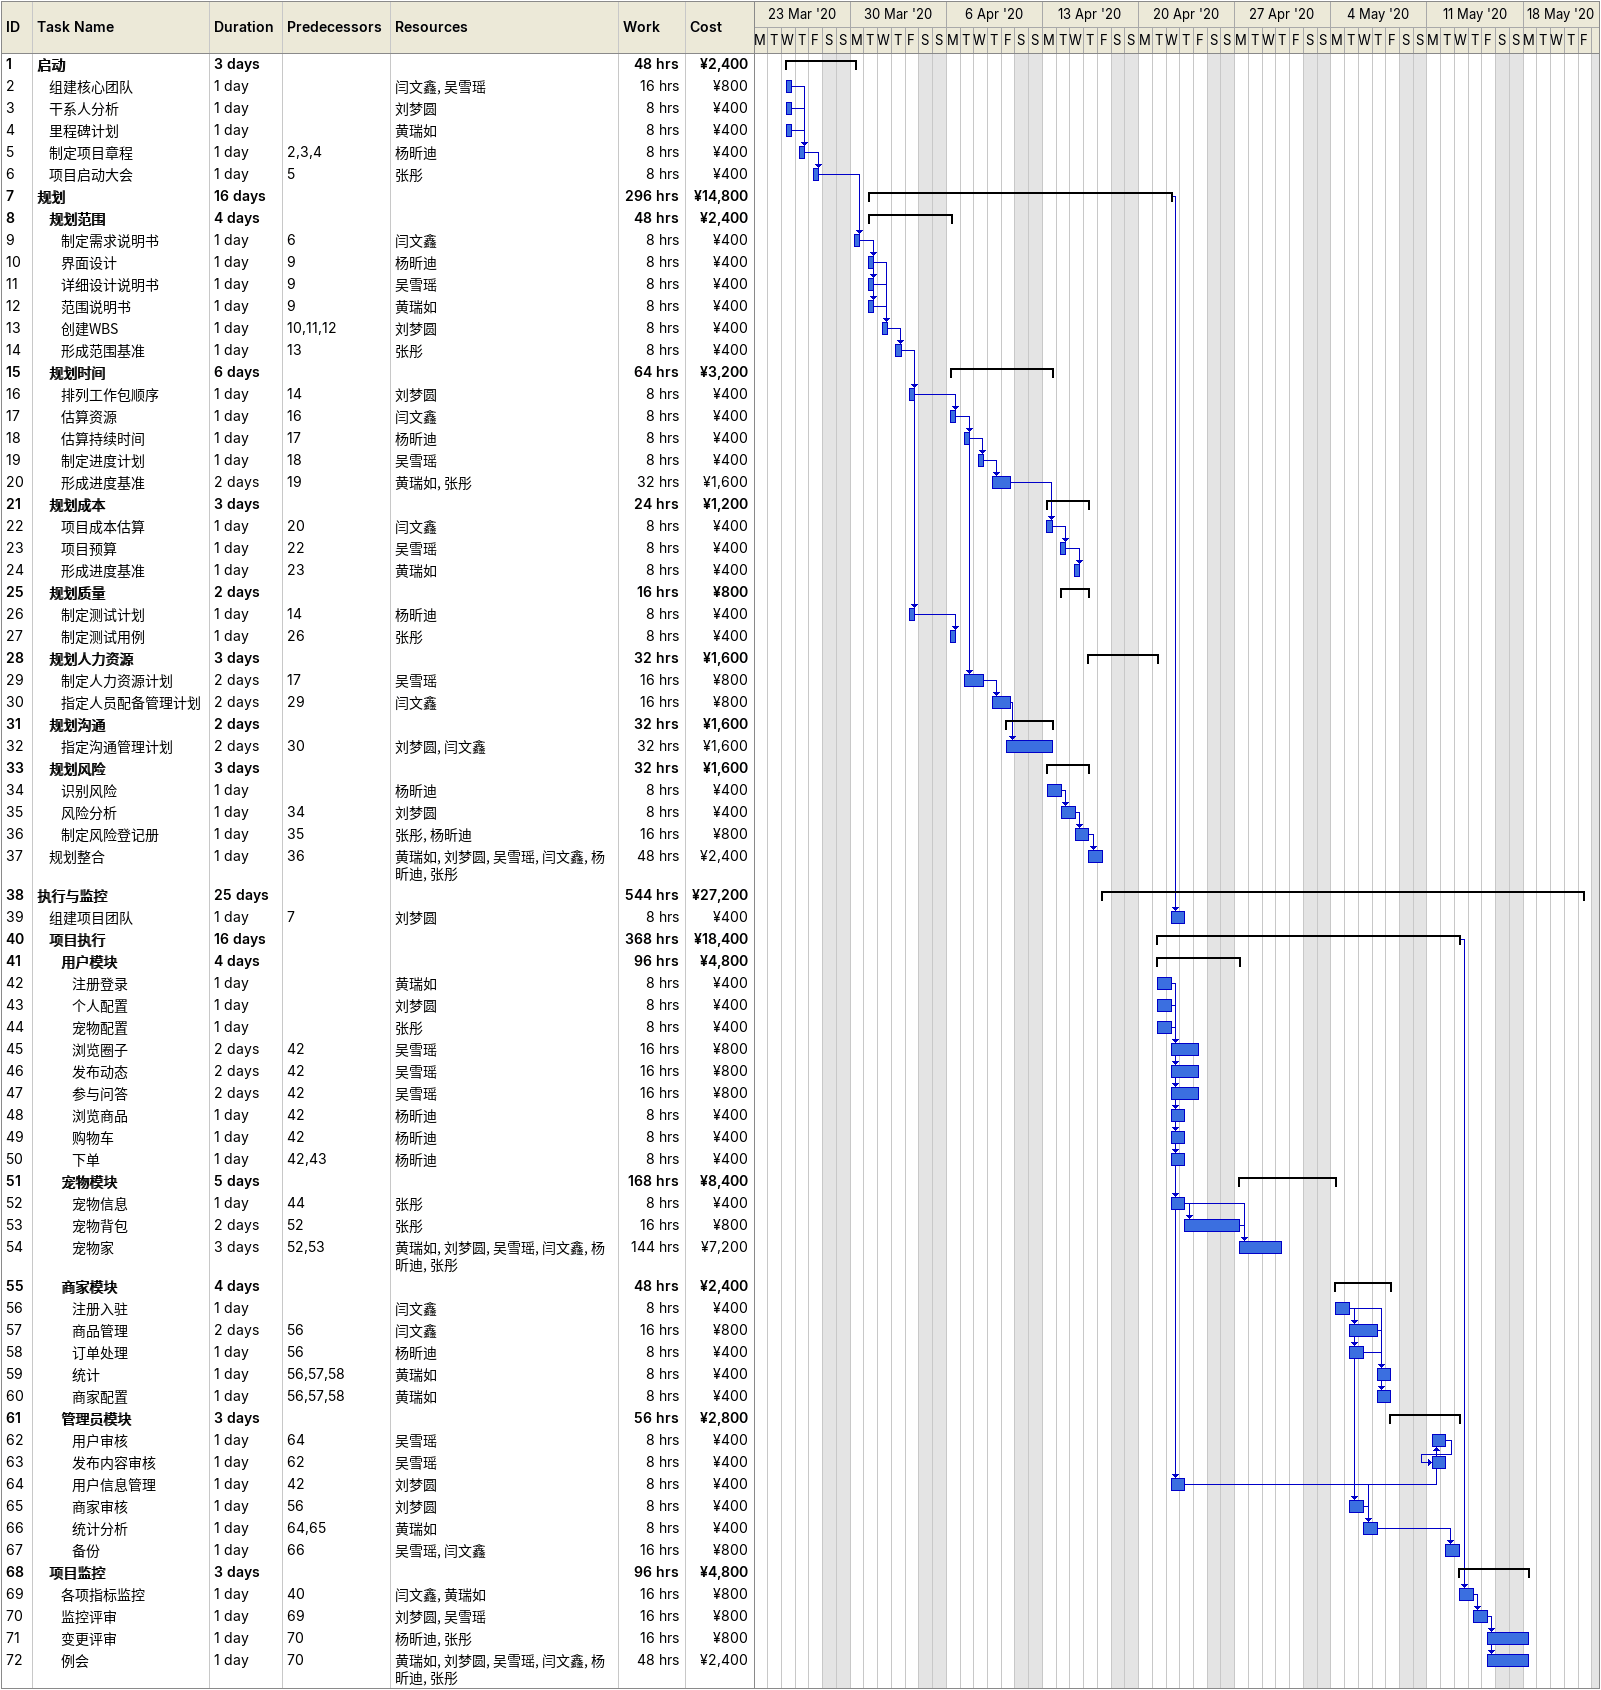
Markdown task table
| ID | Level | Task | Duration | Start | Finish | Predecessors | Resources | Work (h) | Cost (¥) |
|---|---|---|---|---|---|---|---|---|---|
| 1 | 1 | **启动** | 3d | 2020-03-25 | 2020-03-30 |  |  | 48 | 2400 |
| 2 | 2 | 组建核心团队 | 1d | 2020-03-25 | 2020-03-25 |  | 闫文鑫, 吴雪瑶 | 16 | 800 |
| 3 | 2 | 干系人分析 | 1d | 2020-03-25 | 2020-03-25 |  | 刘梦圆 | 8 | 400 |
| 4 | 2 | 里程碑计划 | 1d | 2020-03-25 | 2020-03-25 |  | 黄瑞如 | 8 | 400 |
| 5 | 2 | 制定项目章程 | 1d | 2020-03-26 | 2020-03-26 | 2, 3, 4 | 杨昕迪 | 8 | 400 |
| 6 | 2 | 项目启动大会 | 1d | 2020-03-27 | 2020-03-27 | 5 | 张彤 | 8 | 400 |
| 7 | 1 | **规划** | 16d | 2020-03-31 | 2020-04-22 |  |  | 296 | 14800 |
| 8 | 2 | **规划范围** | 4d | 2020-03-31 | 2020-04-06 |  |  | 48 | 2400 |
| 9 | 3 | 制定需求说明书 | 1d | 2020-03-30 | 2020-03-30 | 6 | 闫文鑫 | 8 | 400 |
| 10 | 3 | 界面设计 | 1d | 2020-03-31 | 2020-03-31 | 9 | 杨昕迪 | 8 | 400 |
| 11 | 3 | 详细设计说明书 | 1d | 2020-03-31 | 2020-03-31 | 9 | 吴雪瑶 | 8 | 400 |
| 12 | 3 | 范围说明书 | 1d | 2020-03-31 | 2020-03-31 | 9 | 黄瑞如 | 8 | 400 |
| 13 | 3 | 创建WBS | 1d | 2020-04-01 | 2020-04-01 | 10, 11, 12 | 刘梦圆 | 8 | 400 |
| 14 | 3 | 形成范围基准 | 1d | 2020-04-02 | 2020-04-02 | 13 | 张彤 | 8 | 400 |
| 15 | 2 | **规划时间** | 6d | 2020-04-06 | 2020-04-13 |  |  | 64 | 3200 |
| 16 | 3 | 排列工作包顺序 | 1d | 2020-04-03 | 2020-04-03 | 14 | 刘梦圆 | 8 | 400 |
| 17 | 3 | 估算资源 | 1d | 2020-04-06 | 2020-04-06 | 16 | 闫文鑫 | 8 | 400 |
| 18 | 3 | 估算持续时间 | 1d | 2020-04-07 | 2020-04-07 | 17 | 杨昕迪 | 8 | 400 |
| 19 | 3 | 制定进度计划 | 1d | 2020-04-08 | 2020-04-08 | 18 | 吴雪瑶 | 8 | 400 |
| 20 | 3 | 形成进度基准 | 2d | 2020-04-09 | 2020-04-10 | 19 | 黄瑞如, 张彤 | 32 | 1600 |
| 21 | 2 | **规划成本** | 3d | 2020-04-13 | 2020-04-16 |  |  | 24 | 1200 |
| 22 | 3 | 项目成本估算 | 1d | 2020-04-13 | 2020-04-13 | 20 | 闫文鑫 | 8 | 400 |
| 23 | 3 | 项目预算 | 1d | 2020-04-14 | 2020-04-14 | 22 | 吴雪瑶 | 8 | 400 |
| 24 | 3 | 形成进度基准 | 1d | 2020-04-15 | 2020-04-15 | 23 | 黄瑞如 | 8 | 400 |
| 25 | 2 | **规划质量** | 2d | 2020-04-14 | 2020-04-16 |  |  | 16 | 800 |
| 26 | 3 | 制定测试计划 | 1d | 2020-04-03 | 2020-04-03 | 14 | 杨昕迪 | 8 | 400 |
| 27 | 3 | 制定测试用例 | 1d | 2020-04-06 | 2020-04-06 | 26 | 张彤 | 8 | 400 |
| 28 | 2 | **规划人力资源** | 3d | 2020-04-16 | 2020-04-21 |  |  | 32 | 1600 |
| 29 | 3 | 制定人力资源计划 | 2d | 2020-04-07 | 2020-04-08 | 17 | 吴雪瑶 | 16 | 800 |
| 30 | 3 | 指定人员配备管理计划 | 2d | 2020-04-09 | 2020-04-10 | 29 | 闫文鑫 | 16 | 800 |
| 31 | 2 | **规划沟通** | 2d | 2020-04-10 | 2020-04-13 |  |  | 32 | 1600 |
| 32 | 3 | 指定沟通管理计划 | 2d | 2020-04-10 | 2020-04-13 | 30 | 刘梦圆, 闫文鑫 | 32 | 1600 |
| 33 | 2 | **规划风险** | 3d | 2020-04-13 | 2020-04-16 |  |  | 32 | 1600 |
| 34 | 3 | 识别风险 | 1d | 2020-04-13 | 2020-04-14 |  | 杨昕迪 | 8 | 400 |
| 35 | 3 | 风险分析 | 1d | 2020-04-14 | 2020-04-15 | 34 | 刘梦圆 | 8 | 400 |
| 36 | 3 | 制定风险登记册 | 1d | 2020-04-15 | 2020-04-16 | 35 | 张彤, 杨昕迪 | 16 | 800 |
| 37 | 2 | 规划整合 | 1d | 2020-04-16 | 2020-04-17 | 36 | 黄瑞如, 刘梦圆, 吴雪瑶, 闫文鑫, 杨昕迪, 张彤 | 48 | 2400 |
| 38 | 1 | **执行与监控** | 25d | 2020-04-17 | 2020-05-22 |  |  | 544 | 27200 |
| 39 | 2 | 组建项目团队 | 1d | 2020-04-22 | 2020-04-23 | 7 | 刘梦圆 | 8 | 400 |
| 40 | 2 | **项目执行** | 16d | 2020-04-21 | 2020-05-13 |  |  | 368 | 18400 |
| 41 | 3 | **用户模块** | 4d | 2020-04-21 | 2020-04-27 |  |  | 96 | 4800 |
| 42 | 4 | 注册登录 | 1d | 2020-04-21 | 2020-04-22 |  | 黄瑞如 | 8 | 400 |
| 43 | 4 | 个人配置 | 1d | 2020-04-21 | 2020-04-22 |  | 刘梦圆 | 8 | 400 |
| 44 | 4 | 宠物配置 | 1d | 2020-04-21 | 2020-04-22 |  | 张彤 | 8 | 400 |
| 45 | 4 | 浏览圈子 | 2d | 2020-04-22 | 2020-04-24 | 42 | 吴雪瑶 | 16 | 800 |
| 46 | 4 | 发布动态 | 2d | 2020-04-22 | 2020-04-24 | 42 | 吴雪瑶 | 16 | 800 |
| 47 | 4 | 参与问答 | 2d | 2020-04-22 | 2020-04-24 | 42 | 吴雪瑶 | 16 | 800 |
| 48 | 4 | 浏览商品 | 1d | 2020-04-22 | 2020-04-23 | 42 | 杨昕迪 | 8 | 400 |
| 49 | 4 | 购物车 | 1d | 2020-04-22 | 2020-04-23 | 42 | 杨昕迪 | 8 | 400 |
| 50 | 4 | 下单 | 1d | 2020-04-22 | 2020-04-23 | 42, 43 | 杨昕迪 | 8 | 400 |
| 51 | 3 | **宠物模块** | 5d | 2020-04-27 | 2020-05-04 |  |  | 168 | 8400 |
| 52 | 4 | 宠物信息 | 1d | 2020-04-22 | 2020-04-23 | 44 | 张彤 | 8 | 400 |
| 53 | 4 | 宠物背包 | 2d | 2020-04-23 | 2020-04-27 | 52 | 张彤 | 16 | 800 |
| 54 | 4 | 宠物家 | 3d | 2020-04-27 | 2020-04-30 | 52, 53 | 黄瑞如, 刘梦圆, 吴雪瑶, 闫文鑫, 杨昕迪, 张彤 | 144 | 7200 |
| 55 | 3 | **商家模块** | 4d | 2020-05-04 | 2020-05-08 |  |  | 48 | 2400 |
| 56 | 4 | 注册入驻 | 1d | 2020-05-04 | 2020-05-05 |  | 闫文鑫 | 8 | 400 |
| 57 | 4 | 商品管理 | 2d | 2020-05-05 | 2020-05-07 | 56 | 闫文鑫 | 16 | 800 |
| 58 | 4 | 订单处理 | 1d | 2020-05-05 | 2020-05-06 | 56 | 杨昕迪 | 8 | 400 |
| 59 | 4 | 统计 | 1d | 2020-05-07 | 2020-05-08 | 56, 57, 58 | 黄瑞如 | 8 | 400 |
| 60 | 4 | 商家配置 | 1d | 2020-05-07 | 2020-05-08 | 56, 57, 58 | 黄瑞如 | 8 | 400 |
| 61 | 3 | **管理员模块** | 3d | 2020-05-08 | 2020-05-13 |  |  | 56 | 2800 |
| 62 | 4 | 用户审核 | 1d | 2020-05-11 | 2020-05-12 | 64 | 吴雪瑶 | 8 | 400 |
| 63 | 4 | 发布内容审核 | 1d | 2020-05-11 | 2020-05-12 | 62 | 吴雪瑶 | 8 | 400 |
| 64 | 4 | 用户信息管理 | 1d | 2020-04-22 | 2020-04-23 | 42 | 刘梦圆 | 8 | 400 |
| 65 | 4 | 商家审核 | 1d | 2020-05-05 | 2020-05-06 | 56 | 刘梦圆 | 8 | 400 |
| 66 | 4 | 统计分析 | 1d | 2020-05-06 | 2020-05-07 | 64, 65 | 黄瑞如 | 8 | 400 |
| 67 | 4 | 备份 | 1d | 2020-05-12 | 2020-05-13 | 66 | 吴雪瑶, 闫文鑫 | 16 | 800 |
| 68 | 2 | **项目监控** | 3d | 2020-05-13 | 2020-05-18 |  |  | 96 | 4800 |
| 69 | 3 | 各项指标监控 | 1d | 2020-05-13 | 2020-05-14 | 40 | 闫文鑫, 黄瑞如 | 16 | 800 |
| 70 | 3 | 监控评审 | 1d | 2020-05-14 | 2020-05-15 | 69 | 刘梦圆, 吴雪瑶 | 16 | 800 |
| 71 | 3 | 变更评审 | 1d | 2020-05-15 | 2020-05-18 | 70 | 杨昕迪, 张彤 | 16 | 800 |
| 72 | 3 | 例会 | 1d | 2020-05-15 | 2020-05-18 | 70 | 黄瑞如, 刘梦圆, 吴雪瑶, 闫文鑫, 杨昕迪, 张彤 | 48 | 2400 |
